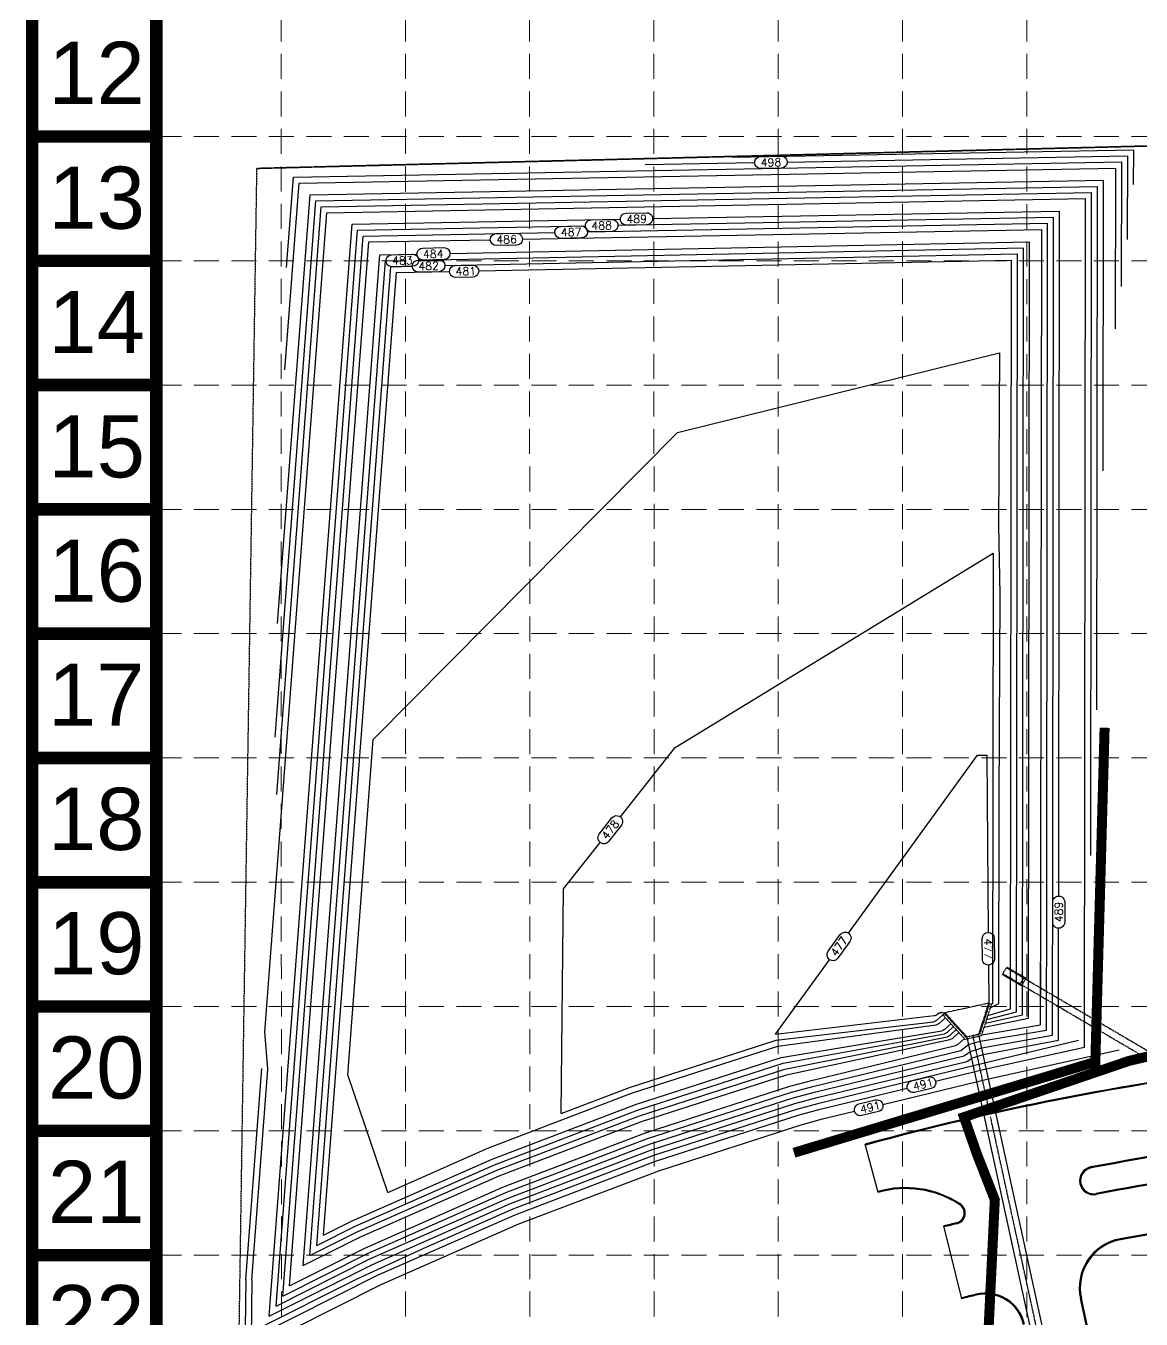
# Model space of a CAD drawing. Header units: inches. Extents: x 2412594 to 2415086, y 7034205 to 7038188.
# Drawn here: x 2412594 to 2413152, y 7036786 to 7037433 of the extents above; entities that cross this region are included whole.
import ezdxf
from ezdxf.enums import TextEntityAlignment as Align

# ---------------------------------------------------------------- set-up
doc = ezdxf.new("R2010")
doc.units = ezdxf.units.IN
doc.header["$MEASUREMENT"] = 0
for name, pattern in [('2752-06.112 Base Storm$0$CNTRLN', [1.125, 0.75, -0.125, 0.125, -0.125]), ('HIDDEN', [0.375, 0.25, -0.125]), ('PL', [1.25, 0.625, -0.125, 0.125, -0.125, 0.125, -0.125])]:
    doc.linetypes.add(name, pattern=pattern)
for name, color, linetype in [('2752-06.112 Base Storm$0$P-STORM', 11, 'Continuous'), ('BASE', 7, 'Continuous'), ('GRID', 254, 'HIDDEN'), ('LIMITS OF DISTURBANCE', 1, 'HIDDEN'), ('P-CNTR-1', 1, 'Continuous'), ('P-CNTR-5', 2, 'Continuous'), ('P-PVMT', 3, 'Continuous'), ('PL-OFF', 3, 'PL'), ('SILT FENCE', 200, 'Continuous'), ('STORM', 5, '2752-06.112 Base Storm$0$CNTRLN')]:
    doc.layers.add(name, color=color, linetype=linetype)
doc.styles.get("Standard").update_dxf_attribs({"font": 'ARIAL.TTF'})

msp = doc.modelspace()

# ---------------------------------------------------------------- linework, layer by layer
at = {"layer": '2752-06.112 Base Storm$0$P-STORM', "color": 5}
for p, q in [((2413103.081742653, 7036780.54963222), (2413070.852785615, 7036928.345071765)), ((2413097.219505037, 7036779.271285575), (2413064.990548, 7036927.066725119))]:
    msp.add_line(p, q, dxfattribs=at)
at = {"layer": 'BASE', "const_width": 6.214654172077632}
for points in [[(2415083.349933936, 7034207.820785789), (2415083.349933936, 7038185.199455918), (2412597.488265105, 7038185.199455918), (2412597.488265105, 7034207.820785789)], [(2415021.203392216, 7034269.967327509), (2415021.203392216, 7038123.052914198), (2412659.634806826, 7038123.052914198), (2412659.634806826, 7034269.967327509)]]:
    msp.add_lwpolyline(points, close=True, dxfattribs=at)
for points in [[(2412659.634806826, 7037377.294413548), (2412597.488265105, 7037377.294413548)], [(2412659.634806826, 7037315.147871827), (2412597.488265105, 7037315.147871827)], [(2412659.634806826, 7037253.001330107), (2412597.488265105, 7037253.001330107)], [(2412659.634806826, 7037190.854788385), (2412597.488265105, 7037190.854788385)], [(2412659.634806826, 7037128.708246665), (2412597.488265105, 7037128.708246665)], [(2412659.634806826, 7037066.561704944), (2412597.488265105, 7037066.561704944)], [(2412659.634806826, 7037004.415163224), (2412597.488265105, 7037004.415163224)], [(2412659.634806826, 7036942.268621502), (2412597.488265105, 7036942.268621502)], [(2412659.634806826, 7036880.122079782), (2412597.488265105, 7036880.122079782)], [(2412659.634806826, 7036817.975538061), (2412597.488265105, 7036817.975538061)]]:
    msp.add_lwpolyline(points, dxfattribs=at)
at = {"layer": 'GRID', "color": 252, "linetype": 'HIDDEN', "lineweight": 0, "ltscale": 50}
for p, q in [((2412722.348651792, 7034518.562239076), (2412722.012322729, 7038120.717931996)), ((2412784.758820191, 7034518.552426892), (2412783.986123521, 7038120.689945179)), ((2412846.719363884, 7034518.542685399), (2412846.14669378, 7038120.526176102)), ((2412909.19693964, 7034518.532862618), (2412908.212558972, 7038120.430005773)), ((2412970.776981744, 7034518.523180948), (2412970.51457153, 7038120.910646903)), ((2413032.540551168, 7034518.513470422), (2413032.735390003, 7038120.795144268)), ((2413095.155557971, 7034518.503626034), (2413094.821124288, 7038120.56609211)), ((2412659.634806826, 7037377.294413548), (2415021.203392216, 7037377.294413548)), ((2412659.634806826, 7037315.147871827), (2415021.203392216, 7037315.147871827)), ((2412659.634806826, 7037253.001330107), (2415021.203392216, 7037253.001330107)), ((2412659.634806826, 7037190.854788385), (2415021.203392216, 7037190.854788385)), ((2412659.634806826, 7037128.708246665), (2415021.203392216, 7037128.708246665)), ((2412659.634806826, 7037066.561704944), (2415021.203392216, 7037066.561704944)), ((2412659.634806826, 7037004.415163224), (2415021.203392216, 7037004.415163224)), ((2412659.634806826, 7036942.268621502), (2415021.203392216, 7036942.268621502)), ((2412659.634806826, 7036880.122079782), (2415021.203392216, 7036880.122079782)), ((2412659.634806826, 7036817.975538061), (2415021.203392216, 7036817.975538061))]:
    msp.add_line(p, q, dxfattribs=at)
at = {"layer": 'LIMITS OF DISTURBANCE', "ltscale": 60, "const_width": 5}
msp.add_lwpolyline([(2414786.580464268, 7035859.943656575), (2414739.614526566, 7035922.319710918), (2414654.785557807, 7036041.875643577), (2414554.935762051, 7036271.977197808), (2414463.49846871, 7036453.566583163), (2414436.211506405, 7036571.175255277), (2414426.34863313, 7036933.741520508), (2413311.302027895, 7036935.344682585), (2413183.755595881, 7036923.440644557), (2413173.051536574, 7036917.911888666), (2413161.811869244, 7036918.848198084), (2413145.889009557, 7036915.102941749), (2413063.464801377, 7036887.013463245), (2413070.021262173, 7036868.287153574), (2413078.87756529, 7036845.679323462), (2413065.886554637, 7036577.290444663), (2413056.214021866, 7036041.034192702), (2413030.310090296, 7035479.112787534), (2413017.275461021, 7034895.954876799), (2414287.424769389, 7034879.340959096), (2414828.02446015, 7035457.376106013), (2414835.085767222, 7035727.378182385), (2414842.359300006, 7035789.5875721)], close=True, dxfattribs=at)
at = {"layer": 'P-CNTR-1', "color": 35, "linetype": 'ByBlock'}
for p, q in [((2413070.144681695, 7037067.918132393, 477), (2413074.909216133, 7037067.918132393, -1210.968883087985)), ((2413070.144681695, 7037067.918132393, 477), (2413074.909216133, 7037067.918132393, -1210.968883087985)), ((2413070.144681695, 7037067.918132393, 477), (2413074.909216133, 7037067.918132393, -1210.968883087985)), ((2413070.144681695, 7037067.918132393, 477), (2413074.909216133, 7037067.918132393, -1210.968883087985)), ((2412969.216764473, 7036928.414908271, 477), (2413048.608096829, 7036937.745072079, 477)), ((2413050.277042735, 7036938.505730701, 477), (2413050.281931321, 7036938.510179223, 477)), ((2413052.538174903, 7036939.28195498, 477), (2413053.976352182, 7036939.167913159, 477))]:
    msp.add_line(p, q, dxfattribs=at)
at = {"layer": 'P-CNTR-1', "color": 35}
for points, elevation in [([(2413148.288624647, 7037353.198310254), (2413148.311852456, 7037370.6664505)], 499), ([(2412728.179488635, 7037356.952551915), (2413142.303720796, 7037364.555140833)], 497), ([(2412904.089434147, 7037363.18245308), (2412958.786822489, 7037364.186600449)], 498), ([(2413139.200179115, 7037281.1332364), (2413139.337959107, 7037361.500189196)], 496), ([(2413142.220930556, 7037302.293932538), (2413142.303720796, 7037364.555140833)], 497), ([(2413145.252129376, 7037325.75456223), (2413145.307786626, 7037367.610795666)], 498), ([(2413123.715195538, 7036921.975166375), (2413124.279321181, 7037346.21772988)], 491), ([(2412713.829754252, 7036929.619743002), (2412721.654820865, 7037032.822306392)], 491)]:
    msp.add_lwpolyline(points, dxfattribs=dict(at, elevation=elevation))
at = {"layer": 'P-CNTR-1', "color": 35, "extrusion": (0.01838137612605575, -0.9998310482335067, 0), "elevation": -6991815.703716682}
msp.add_lwpolyline([(2541679.57916579, 496.0000000000005), (2542088.022475165, 496.0000000000005)], dxfattribs=at)
at = {"layer": 'P-CNTR-1', "color": 35, "extrusion": (0.01835513964415131, -0.9998315302332909, 0), "elevation": -6991888.40800998}
msp.add_lwpolyline([(2541740.36430468, 498.0000000000005), (2541910.630982971, 498.0000000000005)], dxfattribs=at)
at = {"layer": 'P-CNTR-1', "color": 35, "extrusion": (0.9971378165976165, -0.07560538810784796, 0), "elevation": 1873760.40528769}
msp.add_lwpolyline([(7199584.696306718, 497), (7199629.996694655, 497)], dxfattribs=at)
at = {"layer": 'P-CNTR-1', "color": 35, "extrusion": (0.9999991159178465, -0.001329723101009305, 0), "elevation": 2403773.424085556}
msp.add_lwpolyline([(7040412.701931354, 494), (7040557.96424245, 494)], dxfattribs=at)
at = {"layer": 'P-CNTR-1', "color": 35, "extrusion": (0.9971378166094178, -0.07560538795220356, 0), "elevation": 1873763.406411481}
msp.add_lwpolyline([(7199533.560600358, 496.0000000000005), (7199627.255259871, 496.0000000000005)], dxfattribs=at)
at = {"layer": 'P-CNTR-1', "color": 35, "extrusion": (0.9999991159178486, -0.001329723099451396, 0), "elevation": 2403770.424096524}
msp.add_lwpolyline([(7040293.260754552, 493), (7040554.903903722, 493)], dxfattribs=at)
at = {"layer": 'P-CNTR-1', "color": 35, "linetype": 'ByBlock'}
for points, elevation in [([(2412719.822245782, 7037048.332710021), (2412742.097608473, 7037342.116091533)], 492), ([(2412907.747909886, 7037336.188738273), (2413111.271009691, 7037339.975835538)], 489), ([(2412716.086492904, 7036787.437805364), (2412757.482101537, 7037333.392636837)], 489), ([(2412719.479153742, 7036792.502926121), (2412760.267128126, 7037330.443843453)], 488), ([(2412760.267128126, 7037330.443843453), (2412874.148354167, 7037332.561354596)], 488), ([(2412722.871814578, 7036797.568046874), (2412763.052148647, 7037327.494970026)], 487), ([(2412726.264475415, 7036802.633167629), (2412765.837162945, 7037324.546014551)], 486), ([(2412765.837162945, 7037324.546014551), (2412826.603920363, 7037325.674231946)], 486), ([(2412733.049797089, 7036812.763409143), (2412771.361507756, 7037318.045593205)], 484), ([(2412803.894810287, 7037312.704961971), (2413090.242459982, 7037318.519399507)], 482), ([(2412736.442457926, 7036817.828529897), (2412774.146893264, 7037315.101533495)], 483), ([(2412739.835118763, 7036822.893650651), (2412776.932278771, 7037312.157473785)], 482), ([(2412774.146893264, 7037315.101533495), (2412774.509913272, 7037315.108904804)], 483), ([(2412776.932278771, 7037312.157473785), (2412787.612452378, 7037312.374340249)], 482), ([(2412779.71766428, 7037309.213414075), (2412806.234743128, 7037309.751857113)], 481), ([(2412820.803168625, 7037310.047676549), (2413087.238386223, 7037315.457781824)], 481), ([(2413086.740697393, 7036941.178061227), (2413087.238386223, 7037315.457781824)], 481), ([(2412743.2277796, 7036827.958771406), (2412779.71766428, 7037309.213414075)], 481), ([(2413081.450493558, 7037148.283353988), (2413080.879336615, 7037045.443682604)], 479), ([(2412755.326346407, 7036908.163881888), (2412768.037696922, 7037075.810244814)], 479), ([(2412891.661869801, 7037037.100419998), (2412919.09118769, 7037071.864187544)], 478), ([(2413074.909216133, 7037067.918132393), (2413075.566497353, 7036979.310684603)], 477), ([(2413104.810281383, 7036993.495733141), (2413104.839189813, 7037015.045551659)], 487), ([(2413101.814139899, 7036996.399469428), (2413101.83788792, 7037012.14433347)], 486), ([(2412862.11710857, 7036888.773724699), (2412863.258368805, 7037001.101978108)], 478), ([(2412969.216764473, 7036928.414908271), (2412996.213579657, 7036965.73008194)], 477), ([(2413075.438552214, 7036937.759669058), (2413086.740697393, 7036941.178061227)], 481), ([(2413080.742118341, 7036943.631523991), (2413076.65457764, 7036941.570349072)], 479), ([(2413077.737426717, 7036943.715129094), (2413077.262590352, 7036943.475689079)], 478), ([(2413073.614514077, 7036932.043649038), (2413095.734499952, 7036936.511382373)], 484), ([(2413074.222526789, 7036933.948989045), (2413092.736649698, 7036938.130062483)], 483), ([(2413074.830539502, 7036935.854329051), (2413089.738710292, 7036939.681696524)], 482), ([(2413052.332197875, 7036930.206622274), (2413053.856781787, 7036930.946747244)], 481), ([(2413057.839743061, 7036926.458808139), (2413060.93971401, 7036929.279723518)], 484), ([(2413071.570217028, 7036925.055077279), (2413104.728112275, 7036930.542833824)], 487), ([(2412896.211219998, 7036901.747453395), (2412969.566918306, 7036925.435412963)], 478), ([(2412974.659268941, 7036908.16460711), (2413056.451054808, 7036925.744629081)], 484), ([(2413074.617464156, 7036911.081022047), (2413123.715195538, 7036921.975166375)], 491), ([(2413063.40333314, 7036917.623366234), (2413066.726201963, 7036919.902697052)], 488), ([(2413064.855290952, 7036914.888441038), (2413067.65163781, 7036916.610376185)], 489), ([(2413066.726201963, 7036919.902697052), (2413072.308270806, 7036921.670512816)], 488), ([(2413067.65163781, 7036916.610376185), (2413073.046324586, 7036918.285948352)], 489), ([(2413075.748058494, 7036906.210280425), (2413141.101123534, 7036920.711270648)], 491), ([(2412900.191489625, 7036890.422609754), (2412972.961869411, 7036913.92155876)], 482), ([(2412976.357794696, 7036902.408019139), (2412987.835789831, 7036905.479661738)], 486), ([(2412977.207057574, 7036899.529725153), (2412988.577030178, 7036902.572459689)], 487), ([(2412862.11710857, 7036888.773724699), (2412896.211219998, 7036901.747453395)], 478), ([(2412978.90558333, 7036893.773137182), (2412990.059510872, 7036896.758055593)], 489), ([(2412991.541991567, 7036890.943651496), (2413035.119176249, 7036901.506696017)], 491), ([(2412827.581866706, 7036866.002551308), (2412899.196422218, 7036893.253820664)], 481), ([(2412907.156961477, 7036870.604133382), (2412978.90558333, 7036893.773137182)], 489), ([(2412980.604109086, 7036888.016549211), (2412991.541991567, 7036890.943651496)], 491), ([(2412829.859508958, 7036860.449533818), (2412901.186557033, 7036887.591398844)], 483), ([(2412909.147096292, 7036864.941711561), (2412980.604109086, 7036888.016549211)], 491), ([(2412910.805541971, 7036860.22302671), (2412982.019547216, 7036883.21939257)], 491), ([(2412833.275972336, 7036852.120007584), (2412904.171759255, 7036879.097766113)], 486), ([(2412834.414793462, 7036849.343498839), (2412905.166826663, 7036876.266555202)], 487), ([(2412836.692435713, 7036843.790481349), (2412907.156961477, 7036870.604133382)], 489), ([(2412757.457625947, 7036835.117812303), (2412827.581866706, 7036866.002551308)], 481), ([(2412760.016792545, 7036829.688786258), (2412829.859508958, 7036860.449533818)], 483), ([(2412765.135125739, 7036818.830734168), (2412834.414793462, 7036849.343498839)], 487), ([(2412767.694292336, 7036813.401708123), (2412836.692435713, 7036843.790481349)], 489), ([(2412770.253458933, 7036807.972682078), (2412838.970077965, 7036838.23746386)], 491), ([(2412739.835118763, 7036822.893650651), (2412758.737209246, 7036832.40329928)], 482), ([(2412743.2277796, 7036827.958771406), (2412757.457625947, 7036835.117812303)], 481), ([(2412722.871814579, 7036797.568046881), (2412765.135125739, 7036818.830734168)], 487), ([(2412726.264475415, 7036802.633167635), (2412763.85554244, 7036821.545247191)], 486), ([(2412706.99331604, 7036776.146481076), (2412770.253458933, 7036807.972682078)], 491)]:
    msp.add_lwpolyline(points, dxfattribs=dict(at, elevation=elevation))
at = {"layer": 'P-CNTR-1', "color": 35, "extrusion": (0.01857998453328255, -0.999827377188054, 0), "elevation": -6991295.599450464}
msp.add_lwpolyline([(2543082.040715623, 491.0000000000005), (2543461.502903285, 491.0000000000005)], dxfattribs=at)
at = {"layer": 'P-CNTR-1', "color": 35, "linetype": 'ByBlock', "extrusion": (0.01860448176704872, -0.9998269216510323, 0), "elevation": -6991227.280008034}
msp.add_lwpolyline([(2543265.826812031, 489.0000000000003), (2543400.023394544, 489.0000000000003)], dxfattribs=at)
at = {"layer": 'P-CNTR-1', "color": 35, "linetype": 'Continuous'}
for points, elevation in [([(2412877.09206324, 7037335.616608579), (2412887.375999906, 7037335.807828424)], 488), ([(2412861.841367168, 7037332.331007389), (2412872.125306484, 7037332.522084637)], 487), ([(2412887.487544816, 7037329.808865368), (2412877.20360815, 7037329.617645523)], 488), ([(2412904.804242566, 7037333.133444062), (2412894.710751738, 7037332.945627389)], 489), ([(2412872.236768212, 7037326.523120036), (2412861.952828896, 7037326.332042789)], 487), ([(2412809.173220847, 7037312.812142835), (2412817.742882904, 7037312.986154268)], 481), ([(2412817.864690906, 7037306.987390827), (2412809.295028849, 7037306.813379395)], 481), ([(2413107.798221608, 7036984.424359033), (2413107.811645479, 7036994.519588203)], 489), ([(2413113.811640175, 7036994.511609865), (2413113.798216303, 7036984.416380695)], 489), ([(2413037.328014535, 7036905.128992723), (2413045.658207382, 7036907.148219035)], 491), ([(2413047.071665799, 7036901.317084042), (2413038.741472953, 7036899.297857731)], 491), ([(2413010.909258827, 7036893.58032977), (2413019.239451673, 7036895.599556082)], 491), ([(2413020.652910091, 7036889.768421089), (2413012.322717244, 7036887.749194778)], 491)]:
    msp.add_lwpolyline(points, dxfattribs=dict(at, elevation=elevation))
at = {"layer": 'P-CNTR-1', "color": 35, "linetype": 'ByBlock', "extrusion": (0.01859081833885217, -0.9998271758026444, 0), "elevation": -6991259.03503659}
msp.add_lwpolyline([(2543303.202268676, 488.0000000000005), (2543521.075604962, 488.0000000000005)], dxfattribs=at)
at = {"layer": 'P-CNTR-1', "color": 35, "linetype": 'Continuous', "extrusion": (0.01860448184631916, -0.9998269216495573, 0), "elevation": -6991230.279806383}
msp.add_lwpolyline([(2543403.023948838, 489), (2543413.119186933, 489)], dxfattribs=at)
at = {"layer": 'P-CNTR-1', "color": 35, "linetype": 'ByBlock', "extrusion": (0.9999991159178495, -0.001329723098882469, 0), "elevation": 2403748.424100532}
msp.add_lwpolyline([(7040220.496196053, 488.0000000000005), (7040539.458781664, 488.0000000000005)], dxfattribs=at)
at = {"layer": 'P-CNTR-1', "color": 35, "linetype": 'ByBlock', "extrusion": (0.9999991159178452, -0.001329723102137765, 0), "elevation": 2403751.424077613}
msp.add_lwpolyline([(7040223.408099466, 489.0000000000005), (7040542.524053938, 489.0000000000005)], dxfattribs=at)
at = {"layer": 'P-CNTR-1', "color": 35, "linetype": 'ByBlock', "extrusion": (0.01857695457935398, -0.9998274334896781, 0), "elevation": -6991291.298291717}
msp.add_lwpolyline([(2543078.803282601, 487), (2543174.665292259, 487)], dxfattribs=at)
at = {"layer": 'P-CNTR-1', "color": 35, "linetype": 'ByBlock', "extrusion": (0.9999991002306523, -0.001341468555708251, 0), "elevation": 2403662.733542393}
msp.add_lwpolyline([(7040245.818124621, 487.0000000000005), (7040564.626234254, 487.0000000000005)], dxfattribs=at)
at = {"layer": 'P-CNTR-1', "color": 35, "linetype": 'ByBlock', "extrusion": (0.02030133379870394, -0.9997939066857697, 0), "elevation": -6986885.224603973}
msp.add_lwpolyline([(2555176.100116717, 484), (2555466.004223632, 484)], dxfattribs=at)
at = {"layer": 'P-CNTR-1', "color": 35, "linetype": 'Continuous', "extrusion": (0.01856315922282333, -0.9998276897144169, 0)}
for points, elevation in [([(2543048.846072808, 486.0000000000005), (2543058.941310904, 486.0000000000005)], -6991326.386209642), ([(2543058.941310904, 486.0000000000005), (2543048.846072807, 486.0000000000005)], -6991320.386209643)]:
    msp.add_lwpolyline(points, dxfattribs=dict(at, elevation=elevation))
at = {"layer": 'P-CNTR-1', "color": 35, "linetype": 'ByBlock', "extrusion": (0.02030133379634406, -0.9997939066858177, 0), "elevation": -6986885.224610007}
msp.add_lwpolyline([(2555141.048136122, 484.0000000000005), (2555159.623909749, 484.0000000000005)], dxfattribs=at)
at = {"layer": 'P-CNTR-1', "color": 35, "linetype": 'Continuous', "extrusion": (0.02030133383585485, -0.9997939066850154, 0)}
for points, elevation in [([(2555147.136550196, 483.0000000000005), (2555157.422264481, 483.0000000000005)], -6986885.22450903), ([(2555157.42226448, 483.0000000000005), (2555147.136550195, 483.0000000000005)], -6986879.22450903), ([(2555160.180873648, 482.0000000000005), (2555170.466587935, 482.0000000000005)], -6986882.22450903), ([(2555170.466587934, 482.0000000000005), (2555160.180873648, 482.0000000000005)], -6986876.224509029)]:
    msp.add_lwpolyline(points, dxfattribs=dict(at, elevation=elevation))
at = {"layer": 'P-CNTR-1', "color": 35, "linetype": 'ByBlock', "extrusion": (0.02030133380228047, -0.9997939066856971, 0), "elevation": -6986882.224594833}
msp.add_lwpolyline([(2555160.422029852, 483), (2555462.938639063, 483)], dxfattribs=at)
at = {"layer": 'P-CNTR-1', "color": 35, "linetype": 'Continuous', "extrusion": (0.0203013337898115, -0.9997939066859504, 0)}
for points, elevation in [([(2555162.623864098, 484.0000000000005), (2555173.100054574, 484.0000000000005)], -6986888.224626704), ([(2555173.100054573, 484.0000000000005), (2555162.623864098, 484.0000000000005)], -6986882.224626702)]:
    msp.add_lwpolyline(points, dxfattribs=dict(at, elevation=elevation))
at = {"layer": 'P-CNTR-1', "color": 35, "linetype": 'ByBlock', "extrusion": (0.9999991159178484, -0.001329723099617177, 0), "elevation": 2403730.42409536}
msp.add_lwpolyline([(7040142.201630762, 482), (7040521.03966867, 482)], dxfattribs=at)
at = {"layer": 'P-CNTR-1', "color": 35, "linetype": 'ByBlock', "extrusion": (0.9999991159178457, -0.001329723101632277, 0), "elevation": 2403733.424081172}
msp.add_lwpolyline([(7040140.653989366, 483), (7040524.105283077, 483)], dxfattribs=at)
at = {"layer": 'P-CNTR-1', "color": 35, "linetype": 'ByBlock', "extrusion": (0.2402815254737792, -0.9707032443110478, 0), "elevation": -6251281.187902614}
msp.add_lwpolyline([(4033145.685248761, 479.0000000000005), (4033311.498411785, 479.0000000000005)], dxfattribs=at)
at = {"layer": 'P-CNTR-1', "color": 35, "linetype": 'ByBlock', "extrusion": (0.999999036076284, -0.001388469122076383, 0), "elevation": 2403304.832341612}
msp.add_lwpolyline([(7040400.382046552, 478.0000000000005), (7040287.415979747, 478.0000000000005)], dxfattribs=at)
at = {"layer": 'P-CNTR-1', "color": 35, "linetype": 'ByBlock', "extrusion": (0.999999091773797, -0.001347757983128943, 0), "elevation": 2403594.453538966}
msp.add_lwpolyline([(7040291.301472602, 479.0000000000003), (7040189.489221521, 479.0000000000003)], dxfattribs=at)
at = {"layer": 'P-CNTR-1', "color": 35, "linetype": 'ByBlock', "extrusion": (0.9999991159178417, -0.001329723104696824, 0), "elevation": 2403751.424059596}
msp.add_lwpolyline([(7040200.063518171, 489.0000000000005), (7040223.408105617, 489.0000000000005)], dxfattribs=at)
at = {"layer": 'P-CNTR-1', "color": 35, "linetype": 'ByBlock', "extrusion": (0.9999991159178295, -0.001329723113782282, 0), "elevation": 2403742.423995633}
msp.add_lwpolyline([(7040135.623355886, 486), (7040198.93544455, 486)], dxfattribs=at)
at = {"layer": 'P-CNTR-1', "color": 35, "linetype": 'ByBlock', "extrusion": (0.9999991481657022, -0.001305246287136383, 0), "elevation": 2403917.745083033}
msp.add_lwpolyline([(7040074.244521875, 487.0000000000005), (7040137.197474819, 487.0000000000005)], dxfattribs=at)
at = {"layer": 'P-CNTR-1', "color": 35, "linetype": 'Continuous', "extrusion": (0.8101949230902682, -0.5861605467777189, 0), "elevation": -2169791.398322619}
msp.add_lwpolyline([(7115730.374111294, 477), (7115720.088397009, 477)], dxfattribs=at)
at = {"layer": 'P-CNTR-1', "color": 35, "linetype": 'Continuous', "extrusion": (0.9999724885126828, 0.007417696256415656, 0), "elevation": 2465204.35428885}
msp.add_lwpolyline([(7018872.965607205, 477), (7018883.25132149, 477)], dxfattribs=at)
at = {"layer": 'P-CNTR-1', "color": 35, "linetype": 'Continuous', "extrusion": (0.9999724885120111, 0.007417696346955923, 0), "elevation": 2465210.354924358}
msp.add_lwpolyline([(7018883.251098285, 477.0000000000003), (7018872.965383998, 477.0000000000003)], dxfattribs=at)
at = {"layer": 'P-CNTR-1', "color": 35, "linetype": 'ByBlock', "elevation": 477}
msp.add_lwpolyline([(2412969.216764473, 7036928.414908271), (2413048.608096829, 7036937.745072079, 0.1565908264326676), (2413050.277042735, 7036938.505730701), (2413050.281931321, 7036938.510179223, -0.2072513626698075), (2413052.538174903, 7036939.28195498), (2413053.976352182, 7036939.167913159)], format="xyb", dxfattribs=at)
msp.add_lwpolyline([(2412969.216764473, 7036928.414908271), (2413048.608096829, 7036937.745072079, 0.1565908264326676), (2413050.277042735, 7036938.505730701), (2413050.281931321, 7036938.510179223, -0.2072513626698075), (2413052.538174903, 7036939.28195498), (2413053.976352182, 7036939.167913159)], format="xyb", dxfattribs=at)
msp.add_lwpolyline([(2412969.216764473, 7036928.414908271), (2413048.608096829, 7036937.745072079, 0.1565908264326676), (2413050.277042735, 7036938.505730701), (2413050.281931321, 7036938.510179223, -0.2072513626698075), (2413052.538174903, 7036939.28195498), (2413053.976352182, 7036939.167913159)], format="xyb", dxfattribs=at)
at = {"layer": 'P-CNTR-1', "color": 35, "linetype": 'ByBlock', "extrusion": (0.4147276222967743, -0.9099456023873428, 0), "elevation": -5402470.017993977}
msp.add_lwpolyline([(5114153.792883536, 478), (5114155.626999665, 478)], dxfattribs=at)
at = {"layer": 'P-CNTR-1', "color": 35, "extrusion": (0.9962908702027841, 0.08604941574804165, 0), "elevation": 3009288.44343513}
msp.add_lwpolyline([(6803197.500263767, 491), (6803216.11899193, 491)], dxfattribs=at)
at = {"layer": 'P-CNTR-1', "color": 35, "linetype": 'ByBlock', "extrusion": (0.116717944158252, -0.9931651028461841, 0), "elevation": -6707191.926615714}
msp.add_lwpolyline([(3217812.638109445, 478.0000000000005), (3217891.821073221, 478.0000000000005)], dxfattribs=at)
at = {"layer": 'P-CNTR-1', "color": 35, "linetype": 'ByBlock', "extrusion": (0.1330668361079889, -0.9911070664303678, 0), "elevation": -6653257.333303603}
msp.add_lwpolyline([(3327893.050752282, 479), (3327972.92900933, 479)], dxfattribs=at)
at = {"layer": 'P-CNTR-1', "color": 35, "linetype": 'ByBlock', "extrusion": (0.1648386084177148, -0.9863205529516819, 0), "elevation": -6542904.703999457}
msp.add_lwpolyline([(3539919.561787413, 481.0000000000005), (3540000.893386951, 481.0000000000005)], dxfattribs=at)
at = {"layer": 'P-CNTR-1', "color": 35, "linetype": 'ByBlock', "extrusion": (0.1802545198951044, -0.9836200018591456, 0), "elevation": -6486700.001844637}
msp.add_lwpolyline([(3641884.009713809, 482), (3641966.09813906, 482)], dxfattribs=at)
at = {"layer": 'P-CNTR-1', "color": 35, "linetype": 'ByBlock', "extrusion": (0.6730332459236765, -0.7396122294022996, 0), "elevation": -3580532.715855272}
msp.add_lwpolyline([(6520812.593658801, 482), (6520816.735773163, 482)], dxfattribs=at)
at = {"layer": 'P-CNTR-1', "color": 35, "linetype": 'ByBlock', "extrusion": (0.3072945288878208, -0.951614455814755, 0), "elevation": -5954944.622542706}
msp.add_lwpolyline([(4458548.399196083, 479), (4458625.331069347, 479)], dxfattribs=at)
at = {"layer": 'P-CNTR-1', "color": 35, "linetype": 'ByBlock', "extrusion": (0.1953543526042744, -0.9807327245068174, 0), "elevation": -6429944.002780028}
msp.add_lwpolyline([(3741173.580558441, 483), (3741256.445207377, 483)], dxfattribs=at)
at = {"layer": 'P-CNTR-1', "color": 35, "linetype": 'ByBlock', "extrusion": (0.4506207144071078, -0.8927155043726013, 0), "elevation": -5194601.438861177}
msp.add_lwpolyline([(5325156.857696677, 483), (5325158.462952411, 483)], dxfattribs=at)
at = {"layer": 'P-CNTR-1', "color": 35, "linetype": 'ByBlock', "extrusion": (0.6730332461317169, -0.7396122292129869, 0), "elevation": -3580524.714021078}
msp.add_lwpolyline([(6520812.503590133, 486), (6520816.736780306, 486)], dxfattribs=at)
at = {"layer": 'P-CNTR-1', "color": 35, "linetype": 'ByBlock', "extrusion": (0.2778547565206539, -0.9606230968901633, 0), "elevation": -6089349.325382755}
msp.add_lwpolyline([(4273289.368765931, 487), (4273295.382632078, 487)], dxfattribs=at)
at = {"layer": 'P-CNTR-1', "color": 35, "linetype": 'ByBlock', "extrusion": (0.3072945288667355, -0.9516144558215639, 0), "elevation": -5954938.622641496}
msp.add_lwpolyline([(4458548.55287395, 481), (4458625.177127586, 481)], dxfattribs=at)
at = {"layer": 'P-CNTR-1', "color": 35, "linetype": 'ByBlock', "extrusion": (0.2355764030272353, -0.9718558320742586, 0), "elevation": -6270408.635260726}
msp.add_lwpolyline([(4002805.253299051, 488), (4002881.48380585, 488)], dxfattribs=at)
at = {"layer": 'P-CNTR-1', "color": 35, "extrusion": (0.9971378166132908, -0.07560538790112369, 0), "elevation": 1873778.40678027}
msp.add_lwpolyline([(7199078.652524636, 491.0000000000005), (7199184.426238288, 491.0000000000005)], dxfattribs=at)
at = {"layer": 'P-CNTR-1', "color": 35, "linetype": 'ByBlock', "extrusion": (0.307294528850833, -0.9516144558266991, 0), "elevation": -5954932.622716003}
msp.add_lwpolyline([(4458548.70658425, 483), (4458625.023218258, 483)], dxfattribs=at)
at = {"layer": 'P-CNTR-1', "color": 35, "linetype": 'ByBlock', "extrusion": (0.2355764030293291, -0.9718558320737511, 0), "elevation": -6270405.635252102}
msp.add_lwpolyline([(4002805.288823113, 489), (4002882.250629186, 489)], dxfattribs=at)
at = {"layer": 'P-CNTR-1', "color": 35, "linetype": 'ByBlock', "extrusion": (0.9467795217542279, 0.3218828003898869, 0), "elevation": 4549407.039864977}
msp.add_lwpolyline([(5885713.995329529, 479.0000000000005), (5885776.10492852, 479.0000000000005)], dxfattribs=at)
at = {"layer": 'P-CNTR-1', "color": 35, "linetype": 'ByBlock', "extrusion": (-0.3072945288437277, 0.9516144558289936, 0), "elevation": 5954929.622749295}
msp.add_lwpolyline([(-4458548.783444691, 484.0000000000005), (-4458624.946268886, 484.0000000000005)], dxfattribs=at)
at = {"layer": 'P-CNTR-1', "color": 35, "linetype": 'ByBlock', "extrusion": (0.3072945288252608, -0.9516144558349569, 0), "elevation": -5954923.622835816}
msp.add_lwpolyline([(4458548.937138945, 486.0000000000005), (4458624.793527, 486.0000000000005)], dxfattribs=at)
at = {"layer": 'P-CNTR-1', "color": 35, "linetype": 'ByBlock', "extrusion": (0.2355764030399613, -0.971855832071174, 0), "elevation": -6270394.635208311}
msp.add_lwpolyline([(4002836.37467221, 491.0000000000005), (4002890.792527586, 491.0000000000005)], dxfattribs=at)
at = {"layer": 'P-CNTR-1', "color": 35, "linetype": 'ByBlock', "extrusion": (0.3072945288066442, -0.9516144558409685, 0), "elevation": -5954917.622923039}
msp.add_lwpolyline([(4458549.090832261, 488), (4458624.640784178, 488)], dxfattribs=at)
at = {"layer": 'P-CNTR-1', "color": 35, "linetype": 'ByBlock', "extrusion": (0.3556480888173109, -0.9346199425010115, 0), "elevation": -5718674.780555239}
msp.add_lwpolyline([(4757724.797804905, 482), (4757801.26824871, 482)], dxfattribs=at)
at = {"layer": 'P-CNTR-1', "color": 35, "linetype": 'ByBlock', "extrusion": (0.2355764030507074, -0.9718558320685692, 0), "elevation": -6270394.635164052}
msp.add_lwpolyline([(4002805.419166406, 491.0000000000005), (4002821.803312973, 491.0000000000005)], dxfattribs=at)
at = {"layer": 'P-CNTR-1', "color": 35, "linetype": 'ByBlock', "extrusion": (0.3556480888267296, -0.9346199424974275, 0), "elevation": -5718668.780507293}
msp.add_lwpolyline([(4757724.951672349, 484), (4757801.11449653, 484)], dxfattribs=at)
at = {"layer": 'P-CNTR-1', "color": 35, "linetype": 'ByBlock', "extrusion": (-0.355648088849895, 0.9346199424886126, 0), "elevation": 5718656.780389367}
msp.add_lwpolyline([(-4757725.259433717, 488.0000000000005), (-4757800.807018648, 488.0000000000005)], dxfattribs=at)
at = {"layer": 'P-CNTR-1', "color": 35, "linetype": 'ByBlock', "extrusion": (1, 0, 0), "elevation": 2412775.318358061}
msp.add_lwpolyline([(7036849.359785459, 479), (7036849.359785459, 479)], dxfattribs=at)
msp.add_lwpolyline([(7036849.359785459, 479), (7036849.359785459, 479)], dxfattribs=at)
at = {"layer": 'P-CNTR-1', "color": 35, "linetype": 'ByBlock', "extrusion": (0.4030674041115441, -0.9151702943948635, 0), "elevation": -5467363.581180336}
msp.add_lwpolyline([(5044403.714120409, 491), (5044478.543926218, 491)], dxfattribs=at)
at = {"layer": 'P-CNTR-1', "color": 35}
for points in [[(2412947.604348696, 7037366.981815491, 499), (2413148.311852456, 7037370.6664505, 499)], [(2412736.527550722, 7037348.013617993, 494), (2413133.291521419, 7037355.386759205, 494)], [(2412739.312579597, 7037345.064854764, 493), (2413130.287454673, 7037352.330416096, 493)], [(2412742.097608473, 7037342.116091533, 492), (2413127.283387927, 7037349.274072989, 492)], [(2413126.842618264, 7037017.799592895, 492), (2413127.283387927, 7037349.274072989, 492)], [(2412721.654820865, 7037032.822306392, 491), (2412744.882637348, 7037339.167328303, 491)], [(2412704.443408832, 7036805.825920394, 490.9999999999999), (2412703.886386579, 7036768.986263984, 490.9999999999999)]]:
    msp.add_polyline3d(points, dxfattribs=at)
at = {"layer": 'P-CNTR-1', "color": 35, "linetype": 'Continuous'}
for points in [[(2412961.731251661, 7037367.24116046, 498), (2412972.015233114, 7037367.429956182, 498)], [(2412972.125363952, 7037361.430967, 498), (2412961.841382498, 7037361.242171278, 498)], [(2412881.077198823, 7037028.528667296, 478), (2412887.448427291, 7037036.603527429, 478)], [(2412892.158762369, 7037032.886977487, 478), (2412885.787533899, 7037024.812117355, 478)], [(2412995.54147653, 7036969.919148351, 477), (2413001.570556439, 7036978.252581846, 477)]]:
    msp.add_polyline3d(points, dxfattribs=at)
at = {"layer": 'P-CNTR-1', "color": 35, "linetype": 'ByBlock'}
for points in [[(2412718.989214725, 7037077.025813662, 493), (2412739.312579597, 7037345.064854764, 493)], [(2412720.280608989, 7037133.737354671, 494), (2412736.527550722, 7037348.013617993, 494)], [(2412842.696385081, 7037325.973010413, 486), (2413102.318506944, 7037330.793247768, 486)], [(2412875.180519647, 7037329.5783332, 487), (2413105.266860868, 7037333.853374438, 487)], [(2413101.83788792, 7037012.14433347, 486), (2413102.318506944, 7037330.793247768, 486)], [(2413095.734499952, 7036936.511382373, 484), (2413096.250607501, 7037324.642634873, 484)], [(2413081.176830594, 7037269.169747004, 479), (2413080.708111044, 7037182.758379214, 479)], [(2412768.037696922, 7037075.810244814, 479), (2412920.221455298, 7037229.327907249, 479)], [(2413080.708111044, 7037182.758379214, 479), (2413081.450493558, 7037148.283353988, 479)], [(2412919.09118769, 7037071.864187544, 478), (2413078.043457531, 7037168.870449593, 478)], [(2413078.043457531, 7037168.870449593, 478), (2413077.894276613, 7037056.681087011, 478)], [(2413005.759622849, 7036978.924684975, 477), (2413070.144681695, 7037067.918132393, 477)], [(2412863.258368805, 7037001.101978108, 478), (2412881.57409139, 7037024.315224787, 478)], [(2413107.723189737, 7036927.997720751, 488), (2413107.842804472, 7037017.952259345, 488)], [(2413110.719895704, 7036925.518495789, 489), (2413110.794229786, 7036981.420372516, 489)], [(2413075.687299835, 7036963.025418362, 477), (2413075.828924112, 7036943.933186058, 477)], [(2413049.877620575, 7036935.438144329, 478), (2413052.863315057, 7036938.155070268, 478)], [(2413051.203574358, 7036933.940617686, 479), (2413054.209381549, 7036936.675845809, 479)], [(2413049.583675129, 7036933.186133175, 479), (2413051.203574358, 7036933.940617686, 479)], [(2413053.705686409, 7036928.718368443, 482), (2413055.184022588, 7036929.45039176, 482)], [(2413053.856781787, 7036930.946747244, 481), (2413056.901514533, 7036933.717396893, 481)], [(2413056.511678773, 7036927.954414266, 483), (2413059.593647518, 7036930.758947976, 483)], [(2413072.398488651, 7036928.232969025, 486), (2413101.729952352, 7036933.087436738, 486)], [(2412987.835789831, 7036905.479661738, 486), (2413059.188557245, 7036922.77546607, 486)], [(2413056.451054808, 7036925.744629081, 484), (2413057.839743061, 7036926.458808139, 484)], [(2413059.188557245, 7036922.77546607, 486), (2413060.500927773, 7036923.472196877, 486)], [(2413061.951375338, 7036920.358291438, 487), (2413065.793158305, 7036923.384095965, 487)], [(2413072.308270806, 7036921.670512816, 488), (2413107.723189737, 7036927.997720751, 488)], [(2413073.046324586, 7036918.285948352, 489), (2413110.719895704, 7036925.518495789, 489)], [(2412988.577030178, 7036902.572459689, 487), (2413061.951375338, 7036920.358291438, 487)], [(2412707.434822282, 7036805.59910423, 491), (2412715.431884932, 7036911.070074119, 491)], [(2413049.280504087, 7036904.939380746, 491), (2413074.617464156, 7036911.081022047, 491)], [(2412825.304224454, 7036871.555568798, 479), (2412897.206287405, 7036898.916242485, 479)], [(2412905.166826663, 7036876.266555202, 487), (2412977.207057574, 7036899.529725153, 487)], [(2412978.056320452, 7036896.651431167, 488), (2412989.318270525, 7036899.665257641, 488)], [(2412982.019547216, 7036883.21939257, 491), (2412992.777392145, 7036886.09831475, 491)], [(2412775.318358061, 7036849.359785459, 479), (2412825.304224454, 7036871.555568798, 479)], [(2412838.970077965, 7036838.23746386, 491), (2412909.147096292, 7036864.941711561, 491)], [(2412758.737209246, 7036832.40329928, 482), (2412828.720687832, 7036863.226042563, 482)], [(2412761.296375843, 7036826.974273236, 484), (2412830.998330084, 7036857.673025073, 484)], [(2412840.868113176, 7036833.609949286, 491), (2412910.805541971, 7036860.22302671, 491)], [(2412763.85554244, 7036821.545247191, 486), (2412833.275972336, 7036852.120007584, 486)], [(2412766.414709038, 7036816.116221146, 488), (2412835.553614588, 7036846.566990094, 488)], [(2412733.049797089, 7036812.763409143, 484), (2412761.296375843, 7036826.974273236, 484)], [(2412736.442457926, 7036817.828529897, 483), (2412760.016792545, 7036829.688786258, 483)], [(2412716.086492904, 7036787.437805372, 489), (2412767.694292336, 7036813.401708123, 489)], [(2412719.479153743, 7036792.502926127, 488), (2412766.414709038, 7036816.116221146, 488)], [(2412707.434822282, 7036805.59910423, 490), (2412706.99331604, 7036776.146481076, 490)], [(2412703.886386579, 7036768.986263984, 491), (2412772.386097765, 7036803.448493709, 491)]]:
    msp.add_polyline3d(points, dxfattribs=at)
at = {"layer": 'P-CNTR-1', "color": 35, "linetype": 'Continuous', "extrusion": (0, 0, -1)}
for centre, radius, start, end in [((-2412961.786317079, 7037364.241665869, -498), 3.000000000098969, 268.9482689102274, 88.9482689102274), ((-2412972.070298534, 7037364.430461592, -498), 2.999999999184898, 88.94826888355148, 268.9482689369033), ((-2412877.147835694, 7037332.617127052, -488), 3.000000001613826, 268.9347631877342, 88.93476324108589), ((-2412887.431772362, 7037332.808346896, -488), 3.000000000674008, 88.93476318773426, 268.9347632144101), ((-2412894.654938291, 7037335.945108153, -489), 2.999999998522355, 268.9339801961285, 88.9339802228043), ((-2412904.748429122, 7037336.132924828, -489), 2.999999999462179, 88.93398016945268, 268.9339802494802), ((-2412861.897098033, 7037329.331525088, -487), 2.999999998710174, 268.9355577082528, 88.93555765490117), ((-2412872.181037346, 7037329.522602337, -487), 2.999999998701524, 88.93555770825282, 268.9355576549012), ((-2412829.60340343, 7037325.729921422, -486), 2.999999998410935, 268.9363482254154, 88.93634822541536), ((-2412839.696902014, 7037325.917320936, -486), 2.999999999350741, 88.93634819873952, 268.9363482520911), ((-2412777.509294992, 7037315.169808805, -483), 2.999999999089616, 268.8367393500916, 88.83673935009165), ((-2412787.792889461, 7037315.378622525, -483), 3.0000000000302, 88.83673935009165, 268.8367393500916), ((-2412792.932834761, 7037318.48361019, -484), 3.000000000951877, 268.8367393500916, 88.83673932341671), ((-2412803.406866163, 7037318.696290827, -484), 3.000000000951877, 88.83673935009165, 268.8367393234167), ((-2412790.611834099, 7037312.435244251, -482), 3.000000000942423, 268.8367393500916, 88.83673935009165), ((-2412800.895428567, 7037312.644057969, -482), 3.000000000951877, 88.83673935009165, 268.8367393234167), ((-2412809.234124848, 7037309.812761115, -481), 3.0000000000302, 268.8367393500916, 88.83673935009165), ((-2412817.803786906, 7037309.986772547, -481), 3.000000000039653, 88.83673932341671, 268.8367393500916), ((-2412889.80359483, 7037034.745252459, -478), 2.999999999952061, 38.27415631510127, 218.274156373519), ((-2412883.432366361, 7037026.670392326, -478), 3.000000000374691, 218.274156373519, 38.27415637351904), ((-2413110.811642827, 7036994.515599037, -489), 2.999999999836148, 0.07618747428658712, 180.0761875810082), ((-2413110.798218957, 7036984.420369864, -489), 2.999999998907302, 180.0761875276474, 0.07618752764739284), ((-2413004.001141208, 7036976.494100203, -477), 3.000000001248484, 35.88501972896587, 215.8850196544551), ((-2413075.588750442, 7036976.310767139, -477), 2.999999999737029, 359.5749933977939, 179.5749933977939), ((-2412997.9720613, 7036968.160666711, -477), 2.999999999779398, 215.8850197289659, 35.88501965445515), ((-2413075.665046746, 7036966.025335828, -477), 3.00000000065451, 179.5749933977939, 359.5749933977939), ((-2413038.034743744, 7036902.213425227, -491), 2.999999999640246, 256.3743978264972, 76.37439782649713), ((-2413046.364936589, 7036904.232651538, -491), 3.000000000106562, 76.37439785242665, 256.3743978264972), ((-2413011.615988038, 7036890.664762274, -491), 2.999999999996863, 256.3743978524267, 76.37439780056758), ((-2413019.946180882, 7036892.683988587, -491), 2.999999998735135, 76.37439780056758, 256.3743978264972)]:
    msp.add_arc(centre, radius, start, end, dxfattribs=at)
at = {"layer": 'P-CNTR-1', "color": 35, "linetype": 'ByBlock'}
for centre, radius, start, end in [((2413048.257942996, 7036940.724567387, 477), 2.99999999985047, 276.7027233850811, 312.3016060892937), ((2413052.301031059, 7036936.291342534, 477), 2.999999999999256, 85.46615612645985, 132.3016060695606)]:
    msp.add_arc(centre, radius, start, end, dxfattribs=at)
at = {"layer": 'P-CNTR-5', "color": 35}
for points, elevation in [([(2413120.719671191, 7036925.343005816), (2413063.376689086, 7036911.44315255), (2412990.80075122, 7036893.850853545), (2412979.754846208, 7036890.894843196), (2412939.310410688, 7036877.834560559), (2412908.152028885, 7036867.772922471), (2412861.028089572, 7036849.84099293), (2412837.831256839, 7036841.013972605), (2412806.85520599, 7036827.371226023), (2412794.763804072, 7036822.045823731), (2412759.803518564, 7036806.073585108)], 488), ([(2412759.803518564, 7036806.073585108), (2412710.067176929, 7036781.05121346)], 490)]:
    msp.add_lwpolyline(points, dxfattribs=dict(at, elevation=elevation))
at = {"layer": 'P-PVMT', "color": 7}
for p, q in [((2413020.626172564, 7036849.390275885), (2413014.08829189, 7036873.520067757)), ((2413062.434383237, 7036796.213305457), (2413053.344314042, 7036832.593502507)), ((2413127.945501213, 7036767.441090213), (2413121.661187122, 7036796.259676005)), ((2413128.434021015, 7036767.547619101), (2413122.149706687, 7036796.366205974))]:
    msp.add_line(p, q, dxfattribs=at)
for centre, radius, start, end in [((2413387.15926236, 7035496.602176588), 1426.563993667497, 97.18262357402989, 105.1601043698343), ((2413387.15926236, 7035496.602176588), 1426.063993667497, 97.1828419879268, 105.1601043698343), ((2413387.135877205, 7035496.663695087), 1426, 104.399566863159, 104.4152746570555), ((2413387.159262213, 7035496.602177482), 1390.063992760655, 96.94100897998236, 100.7893558810257), ((2413387.159262213, 7035496.602177482), 1389.563992760655, 96.94100897998236, 100.7893558810257), ((2413128.25130489, 7036855.216426526), 7.000000000034574, 100.7893558810257, 192.2926773096945), ((2413128.25130489, 7036855.216426526), 6.500000000034574, 100.7893558810257, 192.2926773096945), ((2413387.159262374, 7035496.60217659), 1376.563993667595, 97.30920568392317, 100.7893558810257), ((2413387.159262374, 7035496.60217659), 1376.063993667595, 97.30920568392317, 100.7893558810257), ((2413034.151965717, 7036801.254500004), 50.5, 57.411800229445, 105.6949659927994), ((2413034.151965717, 7036801.254500004), 50, 57.411800229445, 105.6949659927994), ((2413128.251304984, 7036855.216426097), 7, 192.292677304014, 280.7893558810257), ((2413128.251304984, 7036855.216426097), 6.5, 192.292677304014, 280.7893558810257), ((2413058.597835727, 7036839.043337957), 5, 283.7527448767739, 60.21157275042152), ((2413058.597835727, 7036839.043337957), 5, 283.7527448767739, 12.30160607847389), ((2413058.597835727, 7036839.043337957), 5.5, 283.7527448767739, 60.21157275042152), ((2413387.159671485, 7035496.599795768), 1352.066409368608, 97.21695394045472, 100.4663601557117), ((2413387.159262374, 7035496.60217659), 1377.063993667595, 103.7527448767739, 104.0288614036926), ((2413387.159262374, 7035496.60217659), 1376.563993667595, 103.7527448767739, 104.0288614036926), ((2413387.159671485, 7035496.599795768), 1351.566409368608, 97.21719708159225, 100.4663601557117), ((2413146.087177184, 7036801.586120358), 25, 100.4663614538379, 192.3016060784739), ((2413146.087176949, 7036801.58612144), 24.5, 100.4663601557117, 192.3016060784739), ((2413074.240550993, 7036779.042934951), 20, 12.30160607847389, 103.7120172324037), ((2413387.135877205, 7035496.663695087), 1340, 103.7120172324037, 104.0285288354863), ((2413387.135877205, 7035496.663695087), 1339.5, 103.7120172324037, 104.0285288354863), ((2413074.240550994, 7036779.042934951), 19.5, 12.30160607847389, 103.7120172324037)]:
    msp.add_arc(centre, radius, start, end, dxfattribs=at)
at = {"layer": 'PL-OFF', "color": 7}
for p, q in [((2412709.918885296, 7037361.299655625), (2413215.850902549, 7037374.022969612)), ((2412709.918885299, 7037361.299655659), (2413215.850902551, 7037374.022969646)), ((2412709.918885296, 7037361.299655625), (2413215.850902549, 7037374.022969612)), ((2412709.918885299, 7037361.299655659), (2413215.850902551, 7037374.022969646)), ((2413215.850902549, 7037374.022969612), (2412709.918885296, 7037361.299655625)), ((2412709.918885296, 7037361.299655625), (2413215.850902549, 7037374.022969612)), ((2412704.652187773, 7037015.916923149), (2412709.918885299, 7037361.299655659)), ((2412699.907662071, 7036704.777496004), (2412704.652187773, 7037015.916923149))]:
    msp.add_line(p, q, dxfattribs=at)
at = {"layer": 'SILT FENCE', "const_width": 5}
msp.add_lwpolyline([(2413133.772108338, 7037081.6708955), (2413129.130029976, 7036914.613463691), (2412978.435314058, 7036869.190182304)], dxfattribs=at)
at = {"layer": 'STORM', "color": 5}
for p, q in [((2413082.670004053, 7036958.26425362), (2413084.861796005, 7036962.002419427)), ((2413094.211821085, 7036956.037225891), (2413084.651045419, 7036961.642978086)), ((2413094.422571673, 7036956.396667234), (2413084.861796006, 7036962.002419429)), ((2413101.770539459, 7036963.610386923), (2413101.749683058, 7036947.925630532)), ((2413092.23077972, 7036952.658501428), (2413082.670004054, 7036958.264253623)), ((2413092.441530308, 7036953.017942769), (2413082.880754643, 7036958.623694966)), ((2413091.3681274, 7036953.164298792), (2413093.559919352, 7036956.902464598)), ((2413092.23077972, 7036952.658501428), (2413094.422571673, 7036956.396667234)), ((2413075.828924112, 7036943.933186056), (2413053.976352182, 7036939.167913159)), ((2413075.828924112, 7036943.933186056), (2413053.976352182, 7036939.167913159)), ((2413070.854739695, 7036928.345497879), (2413075.828924112, 7036943.933186058)), ((2413070.854739695, 7036928.345497879), (2413075.828924112, 7036943.933186058)), ((2413071.424353783, 7036928.469710561), (2413076.309920348, 7036943.779695434)), ((2413071.424353783, 7036928.469710561), (2413076.309920348, 7036943.779695434)), ((2413072.201505635, 7036927.615679923), (2413077.262590352, 7036943.475689078)), ((2413072.201505635, 7036927.615679923), (2413077.262590352, 7036943.475689078)), ((2413075.828924112, 7036943.933186058), (2413077.262590352, 7036943.475689079)), ((2413075.828924112, 7036943.933186058), (2413077.262590352, 7036943.475689079)), ((2413053.976352181, 7036939.16791316), (2413052.863315057, 7036938.155070268)), ((2413053.976352181, 7036939.16791316), (2413052.863315057, 7036938.155070268)), ((2413064.067943531, 7036925.842037754), (2413052.863315057, 7036938.155070268)), ((2413064.067943531, 7036925.842037754), (2413052.863315057, 7036938.155070268)), ((2413064.418979833, 7036926.94208632), (2413053.602927284, 7036938.828103513)), ((2413064.418979833, 7036926.94208632), (2413053.602927284, 7036938.828103513)), ((2413064.988593922, 7036927.066299003), (2413053.976352181, 7036939.16791316)), ((2413064.988593922, 7036927.066299003), (2413053.976352181, 7036939.16791316)), ((2413071.424353783, 7036928.469710561), (2413064.418979833, 7036926.94208632)), ((2413071.424353783, 7036928.469710561), (2413064.418979833, 7036926.94208632)), ((2413072.201505635, 7036927.615679923), (2413064.067943531, 7036925.842037754)), ((2413072.201505635, 7036927.615679923), (2413064.067943531, 7036925.842037754)), ((2413076.383095161, 7036888.903509608), (2413067.921666808, 7036927.705898441)), ((2413100.150623845, 7036779.910458897), (2413076.767290381, 7036887.141668499))]:
    msp.add_line(p, q, dxfattribs=at)
for points in [[(2413094.211821084, 7036956.037225891), (2413150.865557303, 7036922.819543862), (2413154.259305507, 7036920.829693655, 0.02152497991833038), (2413161.730646908, 7036916.870800052)], [(2413092.441530308, 7036953.017942769), (2413149.095266526, 7036919.80026074), (2413152.489014731, 7036917.810410533, 0.02152497992304955), (2413160.226510789, 7036913.71048764)]]:
    msp.add_lwpolyline(points, format="xyb", dxfattribs=at)

# ---------------------------------------------------------------- texts
at = {"layer": 'BASE'}
for s, p in [('12', (2412629.706181111, 7037409.067868182)), ('13', (2412629.77948239, 7037346.657591435)), ('14', (2412629.77948239, 7037284.511084924)), ('15', (2412629.779525763, 7037222.364519591)), ('16', (2412629.779569137, 7037160.217973865)), ('17', (2412629.560402651, 7037098.244477727)), ('18', (2412629.560402651, 7037036.097971214)), ('19', (2412629.560446024, 7036973.951405882)), ('20', (2412629.560489398, 7036911.804860156)), ('21', (2412629.560489398, 7036849.658334036)), ('22', (2412629.560489398, 7036787.511827525))]:
    msp.add_text(s, height=31.07327086038816, dxfattribs=at).set_placement(p, align=Align.MIDDLE_CENTER)
at = {"layer": 'P-CNTR-1', "color": 35, "insert": (2412961.7496068, 7037366.24132893, 498), "char_height": 4, "width": 15.04761904761905, "attachment_point": 1, "rotation": 1.051731096291065}
msp.add_mtext('\\Fsimplex.shx;\\W1.0000000000;\\T1.0000000000;\\o\\l498', dxfattribs=at)
at = {"layer": 'P-CNTR-1', "color": 35, "linetype": 'ByBlock', "char_height": 4, "attachment_point": 1}
for s, insert, width, rotation in [('\\Fsimplex.shx;\\W1.0000000000;\\T1.0000000000;\\o\\l489', (2412894.617729329, 7037337.944761997, 489), 15.04761904761905, 1.0660197877589004), ('\\Fsimplex.shx;\\W1.0000000000;\\T1.0000000000;\\o\\l487', (2412861.859944123, 7037331.331179956, 487), 15.04761904761904, 1.0644423231649836), ('\\Fsimplex.shx;\\W1.0000000000;\\T1.0000000000;\\o\\l488', (2412877.110654058, 7037334.616781402, 488), 15.04761904761905, 1.0652367954698678), ('\\Fsimplex.shx;\\W1.0000000000;\\T1.0000000000;\\o\\l486', (2412829.566277112, 7037327.729576803, 486), 15.04761904761904, 1.0636517696009797), ('\\Fsimplex.shx;\\W1.0000000000;\\T1.0000000000;\\o\\l483', (2412777.468692325, 7037317.169396619, 483), 15.04761904761904, 1.1632606598538522), ('\\Fsimplex.shx;\\W1.0000000000;\\T1.0000000000;\\o\\l484', (2412792.892232093, 7037320.483198002, 484), 15.04761904761905, 1.1632606596264803), ('\\Fsimplex.shx;\\W1.0000000000;\\T1.0000000000;\\o\\l482', (2412790.571231431, 7037314.434832064, 482), 15.04761904761904, 1.1632606597474116), ('\\Fsimplex.shx;\\W1.0000000000;\\T1.0000000000;\\o\\l481', (2412809.19352218, 7037311.812348928, 481), 14.28571428571428, 1.1632606598139343), ('\\Fsimplex.shx;\\W1.0000000000;\\T1.0000000000;\\o\\l478', (2412881.862254668, 7037027.909242306, 478), 15.04761904761905, 51.72584364943983), ('\\Fsimplex.shx;\\W1.0000000000;\\T1.0000000000;\\o\\l489', (2413108.798220724, 7036984.42302931, 489), 15.04761904761905, 89.92381245579551), ('\\Fsimplex.shx;\\W1.0000000000;\\T1.0000000000;\\o\\l477', (2412996.351671453, 7036969.332987804, 477), 15.04761904761905, 54.11498030118023), ('\\Fsimplex.shx;\\W1.0000000000;\\T1.0000000000;\\o\\l477', (2413077.588695419, 7036976.325602531, 477), 15.04761904761905, 270.4250065889156), ('\\Fsimplex.shx;\\W1.0000000000;\\T1.0000000000;\\o\\l491', (2413037.563590938, 7036904.157136891, 491), 14.28571428571428, 13.625602185412802), ('\\Fsimplex.shx;\\W1.0000000000;\\T1.0000000000;\\o\\l491', (2413011.144835229, 7036892.608473938, 491), 14.28571428571428, 13.625602185612538)]:
    msp.add_mtext(s, dxfattribs=dict(at, insert=insert, width=width, rotation=rotation))

doc.saveas('drawing.dxf')
